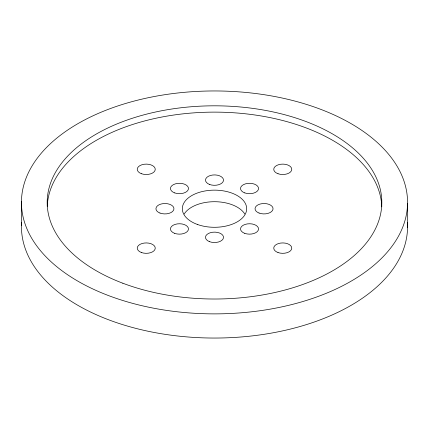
<?xml version="1.0" encoding="UTF-8"?>
<svg xmlns="http://www.w3.org/2000/svg" width="429" height="429" viewBox="0 0 429 429"><rect width="100%" height="100%" fill="white"/><g stroke="black" fill="none" stroke-linecap="round" stroke-linejoin="round"><path stroke-width="0.64" d="M407.55 203.271A193.055 111.46 0 0 1 116.693 298.514A193.055 111.46 0 0 1 119.257 105.464A193.055 111.46 0 0 1 407.55 203.271L407.55 227.44M21.45 201.56L21.45 225.729M184.229 213.985A32.175 18.576 0 0 1 214.5 201.705A32.175 18.576 0 0 1 244.771 213.985M407.416 222.345A193.055 111.46 0 0 1 214.677 338.047A193.055 111.46 0 0 1 21.573 222.549M47.238 206.344A167.315 96.6 0 0 1 214.934 112.125A167.315 96.6 0 0 1 381.783 206.848M197.544 224.506A32.175 18.576 0 0 0 246.659 209.304A32.175 18.576 0 0 0 199.297 192.348A32.175 18.576 0 0 0 197.544 224.506M174.716 192.911A9.009 5.202 0 0 0 188.465 188.653A9.009 5.202 0 0 0 175.204 183.907A9.009 5.202 0 0 0 174.716 192.911M159.963 213.052A9.009 5.202 0 0 0 173.938 209.046A9.009 5.202 0 0 0 160.945 204.059A9.009 5.202 0 0 0 159.963 213.052M174.716 233.371A9.009 5.202 0 0 0 188.465 229.113A9.009 5.202 0 0 0 175.204 224.367A9.009 5.202 0 0 0 174.716 233.371M209.513 241.661A9.009 5.202 0 0 0 223.493 237.655A9.009 5.202 0 0 0 210.494 232.668A9.009 5.202 0 0 0 209.513 241.661M244.793 233.371A9.009 5.202 0 0 0 258.542 229.113A9.009 5.202 0 0 0 245.281 224.367A9.009 5.202 0 0 0 244.793 233.371M259.068 213.052A9.009 5.202 0 0 0 273.042 209.046A9.009 5.202 0 0 0 260.044 204.059A9.009 5.202 0 0 0 259.068 213.052M244.793 192.911A9.009 5.202 0 0 0 258.542 188.653A9.009 5.202 0 0 0 245.281 183.907A9.009 5.202 0 0 0 244.793 192.911M209.513 184.443A9.009 5.202 0 0 0 223.493 180.437A9.009 5.202 0 0 0 210.494 175.456A9.009 5.202 0 0 0 209.513 184.443M141.495 252.547A9.009 5.202 0 0 0 155.25 248.289A9.009 5.202 0 0 0 141.988 243.543A9.009 5.202 0 0 0 141.495 252.547M141.495 173.734A9.009 5.202 0 0 0 155.25 169.476A9.009 5.202 0 0 0 141.988 164.731A9.009 5.202 0 0 0 141.495 173.734M278.008 173.734A9.009 5.202 0 0 0 291.763 169.476A9.009 5.202 0 0 0 278.496 164.731A9.009 5.202 0 0 0 278.008 173.734M278.008 252.547A9.009 5.202 0 0 0 291.763 248.289A9.009 5.202 0 0 0 278.496 243.543A9.009 5.202 0 0 0 278.008 252.547M122.86 283.237A167.315 96.6 0 0 0 381.553 207.824A167.315 96.6 0 0 0 139.087 116.184A167.315 96.6 0 0 0 122.86 283.237"/></g></svg>
